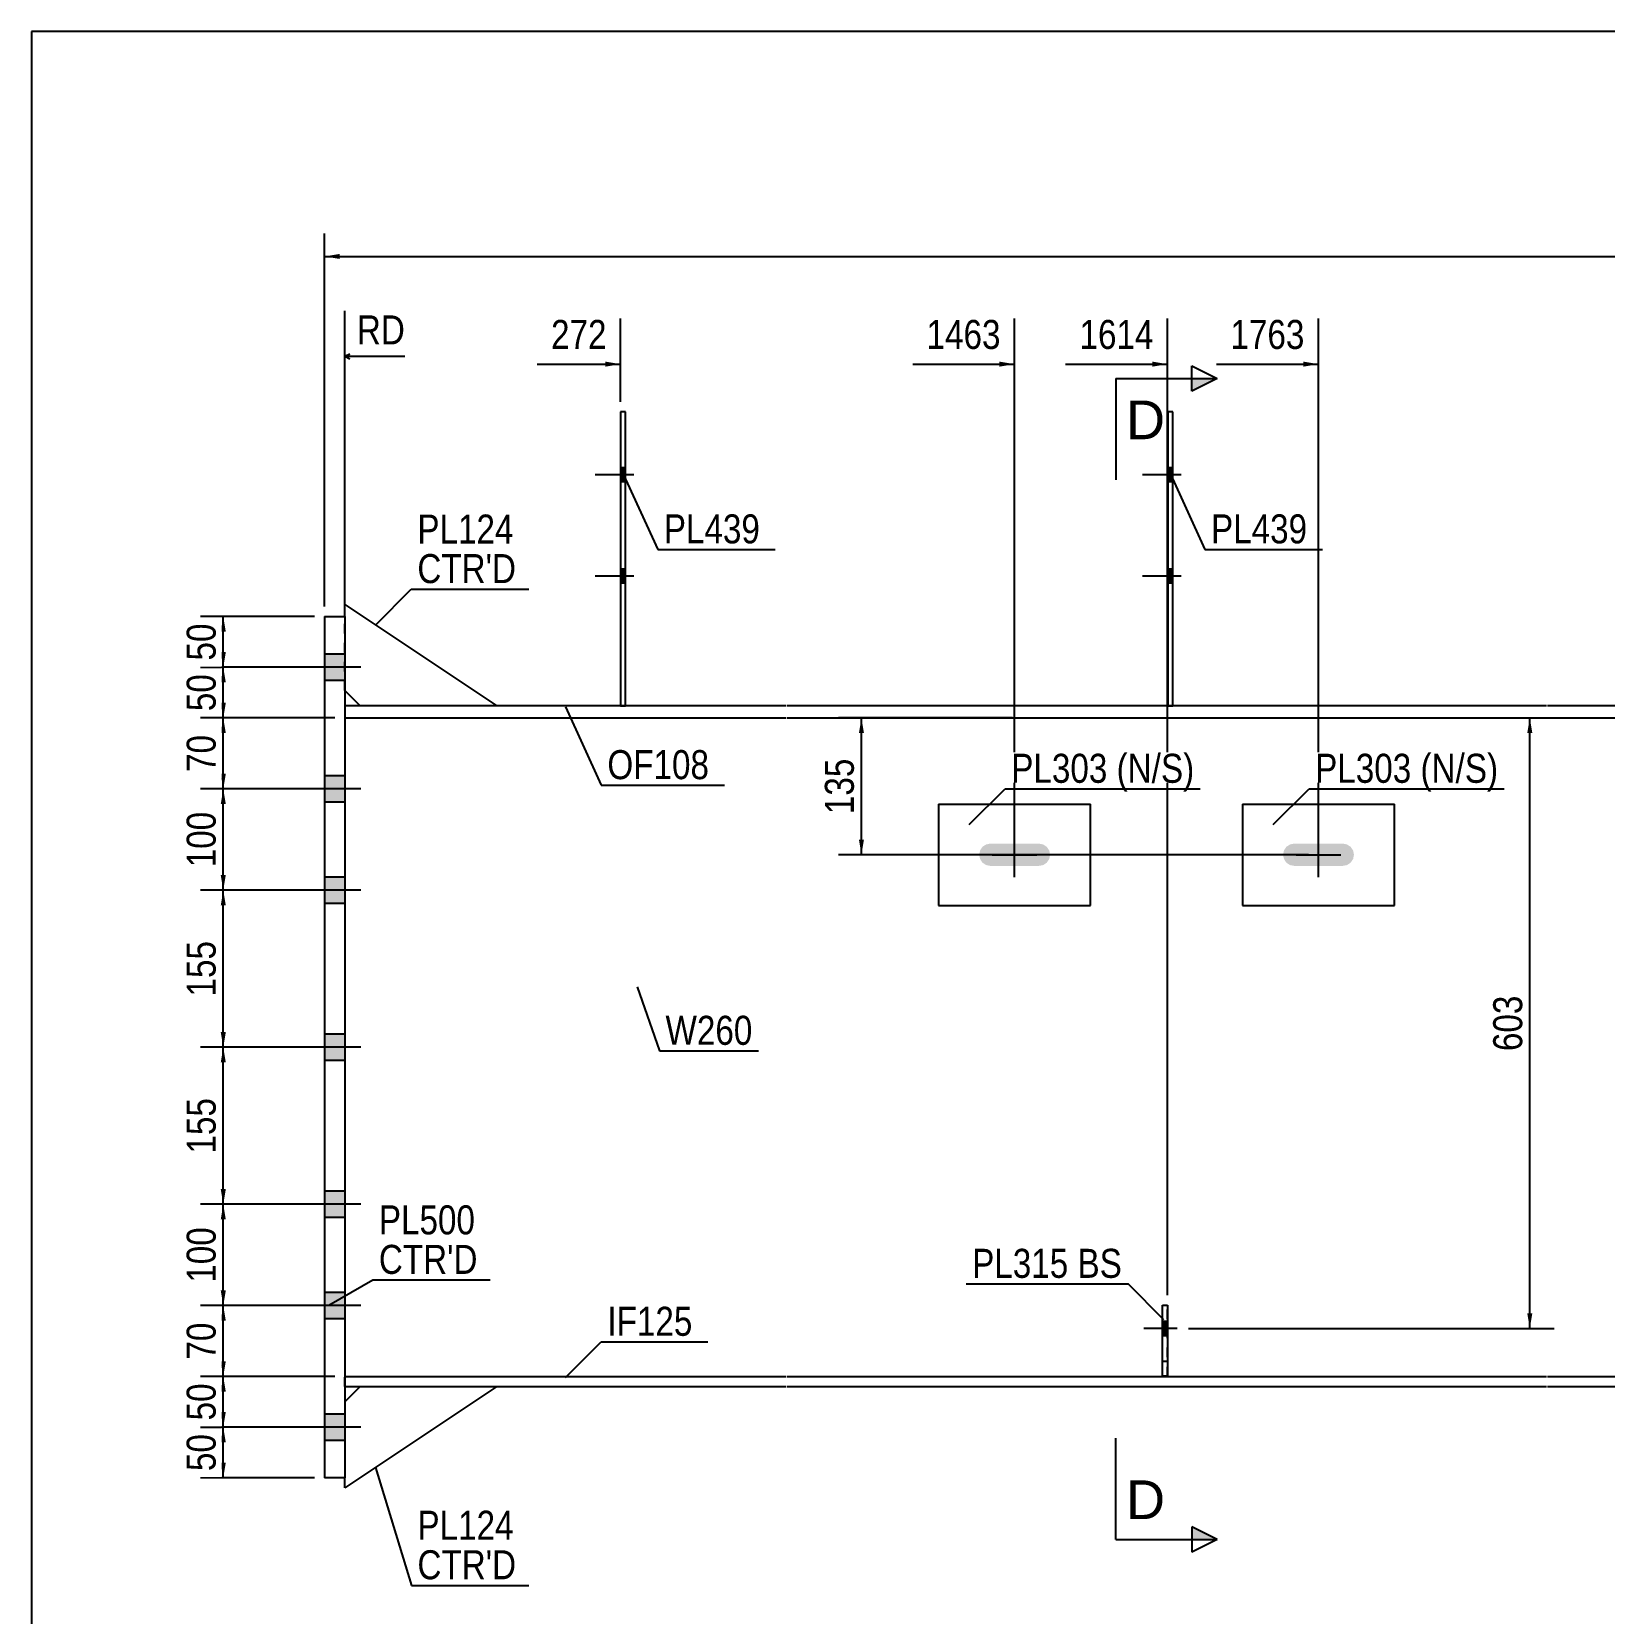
# Model space of a CAD drawing. Header units: millimetres. Extents: x -33 to 369, y -177 to 100.
# Drawn here: x -30.9 to 124.3, y -55.9 to 100.2 of the extents above; entities that cross this region are included whole.
import ezdxf

# ---------------------------------------------------------------- set-up
doc = ezdxf.new("R2010")
doc.units = ezdxf.units.MM
doc.linetypes.add('DXK_LINE_DOT1', pattern=[1.8814, 0.9407, -0.9407])
doc.linetypes.add('DXK_LINE_DOT2', pattern=[3.9198, 1.9599, -1.9599])
doc.styles.add('Arial', font='ARIAL.TTF', dxfattribs={"height": 0.2})
doc.styles.add('Arial Narrow', font='ARIALN.TTF', dxfattribs={"height": 0.2})

# ---------------------------------------------------------------- blocks, each defined once
blk = doc.blocks.new('Unknown-623699860-1210')
at = {"color": 5, "linetype": 'Continuous'}
for p, q in [((369.08, 100.24), (-30.92, 100.24)), ((-30.92, 100.24), (-30.92, -176.76))]:
    blk.add_line(p, q, dxfattribs=at)
blk = doc.blocks.new('Part-623699860-1869 - 1773')
at = {"color": 2, "linetype": 'Continuous'}
for p, q in [((0, -32.5), (43.52, -32.5)), ((43.62, -32.5), (118.62, -32.5)), ((118.72, -32.5), (139.15, -32.5)), ((139.15, -33.5), (139.15, -32.5)), ((0, -33.5), (43.52, -33.5)), ((43.62, -33.5), (118.62, -33.5)), ((118.72, -33.5), (139.15, -33.5))]:
    blk.add_line(p, q, dxfattribs=at)
at = {"color": 7, "linetype": 'DXK_LINE_DOT1'}
blk.add_line((0, -33.5), (0, -32.5), dxfattribs=at)
blk = doc.blocks.new('Part-623699860-1837 - 1773')
at = {"color": 2, "linetype": 'Continuous'}
for p, q in [((43.52, 33.7), (0, 33.7)), ((118.62, 33.7), (43.62, 33.7)), ((154.15, 33.7), (118.72, 33.7)), ((0, 32.5), (43.52, 32.5)), ((43.62, 32.5), (118.62, 32.5)), ((118.72, 32.5), (154.15, 32.5))]:
    blk.add_line(p, q, dxfattribs=at)
at = {"color": 7, "linetype": 'DXK_LINE_DOT1'}
blk.add_line((0, 33.7), (0, 32.5), dxfattribs=at)
blk = doc.blocks.new('Part-623699860-1923 - 1773')
at = {"color": 2, "linetype": 'Continuous'}
for p, q in [((58.62, 24), (73.62, 24)), ((58.62, 24), (58.62, 14)), ((73.62, 14), (73.62, 24)), ((58.62, 14), (73.62, 14))]:
    blk.add_line(p, q, dxfattribs=at)
blk = doc.blocks.new('Part-623699860-2111 - 1773')
at = {"color": 7, "linetype": 'DXK_LINE_DOT1'}
for p, q in [((0, 32.5), (0, -32.5)), ((0, 32.5), (43.52, 32.5)), ((43.62, 32.5), (118.62, 32.5)), ((118.72, 32.5), (139.15, 32.5)), ((139.15, 32.5), (139.15, -32.5)), ((0, -32.5), (43.52, -32.5)), ((43.62, -32.5), (118.62, -32.5)), ((118.72, -32.5), (139.15, -32.5))]:
    blk.add_line(p, q, dxfattribs=at)
blk = doc.blocks.new('Part-623699860-1918 - 1773')
at = {"color": 2, "linetype": 'Continuous'}
for p, q in [((88.62, 24), (103.62, 24)), ((88.62, 24), (88.62, 14)), ((103.62, 14), (103.62, 24)), ((88.62, 14), (103.62, 14))]:
    blk.add_line(p, q, dxfattribs=at)
blk = doc.blocks.new('Part-623699860-2010 - 1773')
at = {"color": 2, "linetype": 'Continuous'}
for p, q in [((81.75, 62.7), (81.25, 62.7)), ((81.25, 62.7), (81.25, 33.7)), ((81.75, 33.7), (81.75, 62.7))]:
    blk.add_line(p, q, dxfattribs=at)
at = {"color": 7, "linetype": 'DXK_LINE_DOT1'}
blk.add_line((81.25, 33.7), (81.75, 33.7), dxfattribs=at)
blk = doc.blocks.new('Part-623699860-2015 - 1773')
at = {"color": 2, "linetype": 'Continuous'}
for p, q in [((27.72, 62.7), (27.22, 62.7)), ((27.22, 62.7), (27.22, 33.7)), ((27.72, 33.7), (27.72, 62.7))]:
    blk.add_line(p, q, dxfattribs=at)
at = {"color": 7, "linetype": 'DXK_LINE_DOT1'}
blk.add_line((27.22, 33.7), (27.72, 33.7), dxfattribs=at)
blk = doc.blocks.new('Bolt-623699860-2064 - 1773')
at = {"color": 3, "linetype": 'DXK_LINE_DOT2'}
for p, q in [((82.17, -27.77), (78.87, -27.77)), ((81.22, -27.07), (80.72, -27.07)), ((81.22, -28.47), (80.72, -28.47))]:
    blk.add_line(p, q, dxfattribs=at)
blk = doc.blocks.new('Bolt-623699860-2063 - 1773')
at = {"linetype": 'Continuous'}
blk.add_hatch(color=3, dxfattribs=at).paths.add_polyline_path([(81.22, -28.47), (81.22, -27.07), (80.72, -27.07), (80.72, -28.47)])
at = {"color": 3, "linetype": 'Continuous'}
for p, q in [((82.17, -27.77), (78.87, -27.77)), ((81.22, -27.07), (80.72, -27.07)), ((81.22, -28.47), (80.72, -28.47))]:
    blk.add_line(p, q, dxfattribs=at)
blk = doc.blocks.new('Bolt-623699860-2068 - 1773')
at = {"linetype": 'Continuous'}
for points in [[(-2, 38.8), (-2, 36.2), (0, 36.2), (0, 38.8)], [(-2, 38.8), (-2, 36.2), (0, 36.2), (0, 38.8)], [(-2, 26.8), (-2, 24.2), (0, 24.2), (0, 26.8)], [(-2, 26.8), (-2, 24.2), (0, 24.2), (0, 26.8)], [(-2, 16.8), (-2, 14.2), (0, 14.2), (0, 16.8)], [(-2, 16.8), (-2, 14.2), (0, 14.2), (0, 16.8)], [(-2, 1.3), (-2, -1.3), (0, -1.3), (0, 1.3)], [(-2, 1.3), (-2, -1.3), (0, -1.3), (0, 1.3)], [(-2, -14.2), (-2, -16.8), (0, -16.8), (0, -14.2)], [(-2, -14.2), (-2, -16.8), (0, -16.8), (0, -14.2)], [(-2, -24.2), (-2, -26.8), (0, -26.8), (0, -24.2)], [(-2, -24.2), (-2, -26.8), (0, -26.8), (0, -24.2)], [(-2, -36.2), (-2, -38.8), (0, -38.8), (0, -36.2)], [(-2, -36.2), (-2, -38.8), (0, -38.8), (0, -36.2)]]:
    blk.add_hatch(color=3, dxfattribs=at).paths.add_polyline_path(points)
at = {"color": 3, "linetype": 'Continuous'}
for p, q in [((1.59, 37.5), (-9, 37.5)), ((1.59, 37.5), (-9, 37.5)), ((0, 38.8), (-2, 38.8)), ((0, 38.8), (-2, 38.8)), ((0, 36.2), (-2, 36.2)), ((0, 36.2), (-2, 36.2)), ((0, 26.8), (-2, 26.8)), ((0, 26.8), (-2, 26.8)), ((1.59, 25.5), (-9, 25.5)), ((1.59, 25.5), (-9, 25.5)), ((0, 24.2), (-2, 24.2)), ((0, 24.2), (-2, 24.2)), ((0, 16.8), (-2, 16.8)), ((0, 16.8), (-2, 16.8)), ((1.59, 15.5), (-9, 15.5)), ((1.59, 15.5), (-9, 15.5)), ((0, 14.2), (-2, 14.2)), ((0, 14.2), (-2, 14.2)), ((1.59, 0), (-9, 0)), ((1.59, 0), (-9, 0)), ((0, 1.3), (-2, 1.3)), ((0, 1.3), (-2, 1.3)), ((0, -1.3), (-2, -1.3)), ((0, -1.3), (-2, -1.3)), ((1.59, -15.5), (-9, -15.5)), ((1.59, -15.5), (-9, -15.5)), ((0, -14.2), (-2, -14.2)), ((0, -14.2), (-2, -14.2)), ((0, -16.8), (-2, -16.8)), ((0, -16.8), (-2, -16.8)), ((0, -24.2), (-2, -24.2)), ((0, -24.2), (-2, -24.2)), ((1.59, -25.5), (-9, -25.5)), ((1.59, -25.5), (-9, -25.5)), ((0, -26.8), (-2, -26.8)), ((0, -26.8), (-2, -26.8)), ((0, -36.2), (-2, -36.2)), ((0, -36.2), (-2, -36.2)), ((1.59, -37.5), (-9, -37.5)), ((1.59, -37.5), (-9, -37.5)), ((0, -38.8), (-2, -38.8)), ((0, -38.8), (-2, -38.8))]:
    blk.add_line(p, q, dxfattribs=at)
blk = doc.blocks.new('Bolt-623699860-2071 - 1773')
at = {"linetype": 'Continuous'}
for points in [[(27.72, 55.8), (27.72, 57.2), (27.22, 57.2), (27.22, 55.8)], [(27.72, 55.8), (27.72, 57.2), (27.22, 57.2), (27.22, 55.8)], [(27.72, 45.8), (27.72, 47.2), (27.22, 47.2), (27.22, 45.8)], [(27.72, 45.8), (27.72, 47.2), (27.22, 47.2), (27.22, 45.8)]]:
    blk.add_hatch(color=3, dxfattribs=at).paths.add_polyline_path(points)
at = {"color": 3, "linetype": 'Continuous'}
for p, q in [((28.52, 56.5), (24.72, 56.5)), ((28.52, 56.5), (24.72, 56.5)), ((27.72, 57.2), (27.22, 57.2)), ((27.72, 57.2), (27.22, 57.2)), ((27.72, 55.8), (27.22, 55.8)), ((27.72, 55.8), (27.22, 55.8)), ((27.72, 47.2), (27.22, 47.2)), ((27.72, 47.2), (27.22, 47.2)), ((28.52, 46.5), (24.72, 46.5)), ((28.52, 46.5), (24.72, 46.5)), ((27.72, 45.8), (27.22, 45.8)), ((27.72, 45.8), (27.22, 45.8))]:
    blk.add_line(p, q, dxfattribs=at)
blk = doc.blocks.new('Bolt-623699860-2072 - 1773')
at = {"linetype": 'Continuous'}
for points in [[(81.75, 55.8), (81.75, 57.2), (81.25, 57.2), (81.25, 55.8)], [(81.75, 55.8), (81.75, 57.2), (81.25, 57.2), (81.25, 55.8)], [(81.75, 45.8), (81.75, 47.2), (81.25, 47.2), (81.25, 45.8)], [(81.75, 45.8), (81.75, 47.2), (81.25, 47.2), (81.25, 45.8)]]:
    blk.add_hatch(color=3, dxfattribs=at).paths.add_polyline_path(points)
at = {"color": 3, "linetype": 'Continuous'}
for p, q in [((82.55, 56.5), (78.75, 56.5)), ((82.55, 56.5), (78.75, 56.5)), ((81.75, 57.2), (81.25, 57.2)), ((81.75, 57.2), (81.25, 57.2)), ((81.75, 55.8), (81.25, 55.8)), ((81.75, 55.8), (81.25, 55.8)), ((81.75, 47.2), (81.25, 47.2)), ((81.75, 47.2), (81.25, 47.2)), ((82.55, 46.5), (78.75, 46.5)), ((82.55, 46.5), (78.75, 46.5)), ((81.75, 45.8), (81.25, 45.8)), ((81.75, 45.8), (81.25, 45.8))]:
    blk.add_line(p, q, dxfattribs=at)
blk = doc.blocks.new('Bolt-623699860-2074 - 1773')
at = {"linetype": 'Continuous'}
blk.add_hatch(color=3, dxfattribs=at).paths.add_polyline_path([(69.3, 18.22), (69.54, 18.58), (69.62, 19), (69.54, 19.42), (69.3, 19.78), (68.94, 20.01), (68.52, 20.1), (63.72, 20.1), (63.3, 20.01), (62.94, 19.78), (62.71, 19.42), (62.62, 19), (62.71, 18.58), (62.94, 18.22), (63.3, 17.98), (63.72, 17.9), (68.52, 17.9), (68.94, 17.98)])
at = {"color": 3, "linetype": 'Continuous'}
for p, q in [((66.12, 16.8), (66.12, 21.2)), ((63.92, 19), (68.32, 19))]:
    blk.add_line(p, q, dxfattribs=at)
blk = doc.blocks.new('Bolt-623699860-2075 - 1773')
at = {"linetype": 'Continuous'}
blk.add_hatch(color=3, dxfattribs=at).paths.add_polyline_path([(99.3, 18.22), (99.54, 18.58), (99.62, 19), (99.54, 19.42), (99.3, 19.78), (98.94, 20.01), (98.52, 20.1), (93.72, 20.1), (93.3, 20.01), (92.94, 19.78), (92.71, 19.42), (92.62, 19), (92.71, 18.58), (92.94, 18.22), (93.3, 17.98), (93.72, 17.9), (98.52, 17.9), (98.94, 17.98)])
at = {"color": 3, "linetype": 'Continuous'}
for p, q in [((96.12, 16.8), (96.12, 21.2)), ((93.92, 19), (98.32, 19))]:
    blk.add_line(p, q, dxfattribs=at)
blk = doc.blocks.new('Part-623699860-2160 - 1773')
at = {"color": 2, "linetype": 'Continuous'}
for p, q in [((80.72, -32.47), (80.72, -25.47)), ((80.72, -25.47), (81.22, -25.47)), ((81.22, -25.47), (81.22, -32.47)), ((81.22, -32.47), (80.72, -32.47))]:
    blk.add_line(p, q, dxfattribs=at)
at = {"color": 7, "linetype": 'DXK_LINE_DOT1'}
blk.add_line((80.72, -30.97), (81.22, -30.97), dxfattribs=at)
blk = doc.blocks.new('Part-623699860-2182 - 1773')
at = {"color": 7, "linetype": 'DXK_LINE_DOT1'}
for p, q in [((80.72, -32.47), (80.72, -25.47)), ((80.72, -25.47), (81.22, -25.47)), ((81.22, -32.47), (81.22, -25.47)), ((81.22, -32.47), (80.72, -32.47))]:
    blk.add_line(p, q, dxfattribs=at)
blk = doc.blocks.new('Part-623699860-2231 - 1773')
at = {"color": 2, "linetype": 'Continuous'}
for p, q in [((15, -33.5), (0, -43.5)), ((1.5, -33.5), (0, -35)), ((0, -43.5), (0, -42.5))]:
    blk.add_line(p, q, dxfattribs=at)
at = {"color": 7, "linetype": 'DXK_LINE_DOT1'}
for p, q in [((1.5, -33.5), (15, -33.5)), ((0, -35), (0, -42.5))]:
    blk.add_line(p, q, dxfattribs=at)
blk = doc.blocks.new('Part-623699860-2236 - 1773')
at = {"color": 2, "linetype": 'Continuous'}
for p, q in [((0, 42.5), (0, 43.7)), ((0, 43.7), (15, 33.7)), ((1.5, 33.7), (0, 35.2))]:
    blk.add_line(p, q, dxfattribs=at)
at = {"color": 7, "linetype": 'DXK_LINE_DOT1'}
for p, q in [((0, 35.2), (0, 42.5)), ((15, 33.7), (1.5, 33.7))]:
    blk.add_line(p, q, dxfattribs=at)
blk = doc.blocks.new('Part-623699860-2265 - 1773')
at = {"color": 2, "linetype": 'Continuous'}
for p, q in [((-2, 42.5), (0, 42.5)), ((-2, 42.5), (-2, -42.5)), ((0, 42.5), (0, -42.5)), ((0, -42.5), (-2, -42.5))]:
    blk.add_line(p, q, dxfattribs=at)
blk = doc.blocks.new('StraightDimension-623699860-2728 - 1773')
at = {"linetype": 'Continuous'}
for points in [[(-12.25, -27), (-12, -25.5), (-11.75, -27)], [(-11.75, -31), (-12, -32.5), (-12.25, -31)]]:
    blk.add_hatch(color=7, dxfattribs=at).paths.add_polyline_path(points)
at = {"color": 7, "linetype": 'Continuous'}
for p, q in [((-1, -25.5), (-14.25, -25.5)), ((-12, -32.5), (-12, -25.5)), ((-1, -32.5), (-14.25, -32.5))]:
    blk.add_line(p, q, dxfattribs=at)
at = {"color": 0}
blk.add_wipeout([(-12.15, -26.57), (-16.35, -26.57), (-16.35, -31.43), (-12.15, -31.43)], dxfattribs=at)
at = {"color": 3, "style": 'Arial Narrow'}
blk.add_text('70', height=2.863, rotation=90.0002, dxfattribs=at).set_placement((-12.75, -30.83))
blk = doc.blocks.new('StraightDimension-623699860-6858 - 1773')
at = {"linetype": 'Continuous'}
blk.add_hatch(color=7, dxfattribs=at).paths.add_polyline_path([(25.72, 67.67), (27.22, 67.42), (25.72, 67.17)])
at = {"color": 7, "linetype": 'Continuous'}
for p, q in [((27.22, 63.7), (27.22, 71.92)), ((18.99, 67.42), (27.22, 67.42))]:
    blk.add_line(p, q, dxfattribs=at)
at = {"color": 0, "linetype": 'Continuous'}
blk.add_wipeout([(6.53, 68.77), (6.53, 72.97), (0.59, 72.97), (0.59, 68.77)], dxfattribs=at)
at = {"color": 7, "linetype": 'Continuous'}
for p, q in [((0, 43.5), (0, 72.67)), ((0.5, 68.42), (0, 68.17)), ((0.5, 67.92), (0, 68.17)), ((5.93, 68.17), (0, 68.17))]:
    blk.add_line(p, q, dxfattribs=at)
at = {"color": 3, "linetype": 'Continuous', "style": 'Arial Narrow'}
blk.add_text('RD', height=2.863, dxfattribs=at).set_placement((1.19, 69.37))
at = {"color": 0}
blk.add_wipeout([(26.45, 68.32), (26.45, 72.52), (19.76, 72.52), (19.76, 68.32)], dxfattribs=at)
at = {"color": 3, "style": 'Arial Narrow'}
blk.add_text('272', height=2.863, dxfattribs=at).set_placement((20.36, 68.92))
blk = doc.blocks.new('StraightDimension-623699860-2411 - 1773')
at = {"linetype": 'Continuous'}
for points in [[(50.75, 31), (51, 32.5), (51.25, 31)], [(51.25, 20.5), (51, 19), (50.75, 20.5)]]:
    blk.add_hatch(color=7, dxfattribs=at).paths.add_polyline_path(points)
at = {"color": 7, "linetype": 'Continuous'}
for p, q in [((65.92, 32.5), (48.75, 32.5)), ((51, 19), (51, 32.5)), ((95.12, 19), (48.75, 19))]:
    blk.add_line(p, q, dxfattribs=at)
at = {"color": 0}
blk.add_wipeout([(50.85, 29.09), (46.65, 29.09), (46.65, 22.41), (50.85, 22.41)], dxfattribs=at)
at = {"color": 3, "style": 'Arial Narrow'}
blk.add_text('135', height=2.863, rotation=90.0002, dxfattribs=at).set_placement((50.25, 23.01))
blk = doc.blocks.new('StraightDimension-623699860-2598 - 1773')
at = {"linetype": 'Continuous'}
blk.add_hatch(color=7, dxfattribs=at).paths.add_polyline_path([(-0.5, 77.8), (-2, 78.05), (-0.5, 78.3)])
at = {"color": 7, "linetype": 'Continuous'}
for p, q in [((-2, 43.5), (-2, 80.3)), ((-2, 78.05), (321.98, 78.05))]:
    blk.add_line(p, q, dxfattribs=at)
blk = doc.blocks.new('StraightDimension-623699860-2607 - 1773')
at = {"linetype": 'Continuous'}
for points in [[(116.73, 31), (116.98, 32.5), (117.23, 31)], [(117.23, -26.27), (116.98, -27.77), (116.73, -26.27)]]:
    blk.add_hatch(color=7, dxfattribs=at).paths.add_polyline_path(points)
at = {"color": 7, "linetype": 'Continuous'}
for p, q in [((83.32, 32.5), (119.38, 32.5)), ((116.98, -27.77), (116.98, 32.5)), ((83.3, -27.77), (119.38, -27.77))]:
    blk.add_line(p, q, dxfattribs=at)
at = {"color": 0}
blk.add_wipeout([(116.82, 5.71), (112.62, 5.71), (112.62, -0.98), (116.82, -0.98)], dxfattribs=at)
at = {"color": 3, "style": 'Arial Narrow'}
blk.add_text('603', height=2.863, rotation=90.0002, dxfattribs=at).set_placement((116.23, -0.38))
blk = doc.blocks.new('StraightDimension-623699860-2619 - 1773')
at = {"linetype": 'Continuous'}
for points in [[(-12.25, 14), (-12, 15.5), (-11.75, 14)], [(-11.75, 1.5), (-12, 0), (-12.25, 1.5)]]:
    blk.add_hatch(color=7, dxfattribs=at).paths.add_polyline_path(points)
at = {"color": 7, "linetype": 'Continuous'}
for p, q in [((-1, 15.5), (-14.25, 15.5)), ((-12, 0), (-12, 15.5)), ((-1, 0), (-14.25, 0))]:
    blk.add_line(p, q, dxfattribs=at)
at = {"color": 0}
blk.add_wipeout([(-12.15, 11.09), (-16.35, 11.09), (-16.35, 4.41), (-12.15, 4.41)], dxfattribs=at)
at = {"color": 3, "style": 'Arial Narrow'}
blk.add_text('155', height=2.863, rotation=90.0002, dxfattribs=at).set_placement((-12.75, 5.01))
blk = doc.blocks.new('StraightDimension-623699860-2636 - 1773')
at = {"linetype": 'Continuous'}
for points in [[(-12.25, -1.5), (-12, 0), (-11.75, -1.5)], [(-11.75, -14), (-12, -15.5), (-12.25, -14)]]:
    blk.add_hatch(color=7, dxfattribs=at).paths.add_polyline_path(points)
at = {"color": 7, "linetype": 'Continuous'}
for p, q in [((-1, 0), (-14.25, 0)), ((-12, -15.5), (-12, 0)), ((-1, -15.5), (-14.25, -15.5))]:
    blk.add_line(p, q, dxfattribs=at)
at = {"color": 0}
blk.add_wipeout([(-12.15, -4.41), (-16.35, -4.41), (-16.35, -11.09), (-12.15, -11.09)], dxfattribs=at)
at = {"color": 3, "style": 'Arial Narrow'}
blk.add_text('155', height=2.863, rotation=90.0002, dxfattribs=at).set_placement((-12.75, -10.49))
blk = doc.blocks.new('StraightDimension-623699860-2653 - 1773')
at = {"linetype": 'Continuous'}
for points in [[(-12.25, -17), (-12, -15.5), (-11.75, -17)], [(-11.75, -24), (-12, -25.5), (-12.25, -24)]]:
    blk.add_hatch(color=7, dxfattribs=at).paths.add_polyline_path(points)
at = {"color": 7, "linetype": 'Continuous'}
for p, q in [((-1, -15.5), (-14.25, -15.5)), ((-12, -25.5), (-12, -15.5)), ((-1, -25.5), (-14.25, -25.5))]:
    blk.add_line(p, q, dxfattribs=at)
at = {"color": 0}
blk.add_wipeout([(-12.15, -17.16), (-16.35, -17.16), (-16.35, -23.84), (-12.15, -23.84)], dxfattribs=at)
at = {"color": 3, "style": 'Arial Narrow'}
blk.add_text('100', height=2.863, rotation=90.0002, dxfattribs=at).set_placement((-12.75, -23.24))
blk = doc.blocks.new('StraightDimension-623699860-2663 - 1773')
at = {"linetype": 'Continuous'}
for points in [[(-12.25, 36), (-12, 37.5), (-11.75, 36)], [(-11.75, 34), (-12, 32.5), (-12.25, 34)]]:
    blk.add_hatch(color=7, dxfattribs=at).paths.add_polyline_path(points)
at = {"color": 7, "linetype": 'Continuous'}
for p, q in [((-1, 37.5), (-14.25, 37.5)), ((-12, 32.5), (-12, 37.5)), ((-1, 32.5), (-14.25, 32.5))]:
    blk.add_line(p, q, dxfattribs=at)
at = {"color": 0}
blk.add_wipeout([(-12.15, 37.43), (-16.35, 37.43), (-16.35, 32.57), (-12.15, 32.57)], dxfattribs=at)
at = {"color": 3, "style": 'Arial Narrow'}
blk.add_text('50', height=2.863, rotation=90.0002, dxfattribs=at).set_placement((-12.75, 33.17))
blk = doc.blocks.new('StraightDimension-623699860-2679 - 1773')
at = {"linetype": 'Continuous'}
for points in [[(-12.25, 31), (-12, 32.5), (-11.75, 31)], [(-11.75, 27), (-12, 25.5), (-12.25, 27)]]:
    blk.add_hatch(color=7, dxfattribs=at).paths.add_polyline_path(points)
at = {"color": 7, "linetype": 'Continuous'}
for p, q in [((-1, 32.5), (-14.25, 32.5)), ((-12, 25.5), (-12, 32.5)), ((-1, 25.5), (-14.25, 25.5))]:
    blk.add_line(p, q, dxfattribs=at)
at = {"color": 0}
blk.add_wipeout([(-12.15, 31.43), (-16.35, 31.43), (-16.35, 26.57), (-12.15, 26.57)], dxfattribs=at)
at = {"color": 3, "style": 'Arial Narrow'}
blk.add_text('70', height=2.863, rotation=90.0002, dxfattribs=at).set_placement((-12.75, 27.17))
blk = doc.blocks.new('StraightDimension-623699860-2687 - 1773')
at = {"linetype": 'Continuous'}
for points in [[(-12.25, 24), (-12, 25.5), (-11.75, 24)], [(-11.75, 17), (-12, 15.5), (-12.25, 17)]]:
    blk.add_hatch(color=7, dxfattribs=at).paths.add_polyline_path(points)
at = {"color": 7, "linetype": 'Continuous'}
for p, q in [((-1, 25.5), (-14.25, 25.5)), ((-12, 15.5), (-12, 25.5)), ((-1, 15.5), (-14.25, 15.5))]:
    blk.add_line(p, q, dxfattribs=at)
at = {"color": 0}
blk.add_wipeout([(-12.15, 23.84), (-16.35, 23.84), (-16.35, 17.16), (-12.15, 17.16)], dxfattribs=at)
at = {"color": 3, "style": 'Arial Narrow'}
blk.add_text('100', height=2.863, rotation=90.0002, dxfattribs=at).set_placement((-12.75, 17.76))
blk = doc.blocks.new('StraightDimension-623699860-2696 - 1773')
at = {"linetype": 'Continuous'}
for points in [[(-12.25, -39), (-12, -37.5), (-11.75, -39)], [(-11.75, -41), (-12, -42.5), (-12.25, -41)]]:
    blk.add_hatch(color=7, dxfattribs=at).paths.add_polyline_path(points)
at = {"color": 7, "linetype": 'Continuous'}
for p, q in [((-1, -37.5), (-14.25, -37.5)), ((-12, -42.5), (-12, -37.5)), ((-3, -42.5), (-14.25, -42.5))]:
    blk.add_line(p, q, dxfattribs=at)
at = {"color": 0}
blk.add_wipeout([(-12.15, -37.57), (-16.35, -37.57), (-16.35, -42.43), (-12.15, -42.43)], dxfattribs=at)
at = {"color": 3, "style": 'Arial Narrow'}
blk.add_text('50', height=2.863, rotation=90.0002, dxfattribs=at).set_placement((-12.75, -41.83))
blk = doc.blocks.new('StraightDimension-623699860-2713 - 1773')
at = {"linetype": 'Continuous'}
for points in [[(-12.25, -34), (-12, -32.5), (-11.75, -34)], [(-11.75, -36), (-12, -37.5), (-12.25, -36)]]:
    blk.add_hatch(color=7, dxfattribs=at).paths.add_polyline_path(points)
at = {"color": 7, "linetype": 'Continuous'}
for p, q in [((-1, -32.5), (-14.25, -32.5)), ((-12, -37.5), (-12, -32.5)), ((-1, -37.5), (-14.25, -37.5))]:
    blk.add_line(p, q, dxfattribs=at)
at = {"color": 0}
blk.add_wipeout([(-12.15, -32.57), (-16.35, -32.57), (-16.35, -37.43), (-12.15, -37.43)], dxfattribs=at)
at = {"color": 3, "style": 'Arial Narrow'}
blk.add_text('50', height=2.863, rotation=90.0002, dxfattribs=at).set_placement((-12.75, -36.83))
blk = doc.blocks.new('StraightDimension-623699860-2734 - 1773')
at = {"linetype": 'Continuous'}
for points in [[(-12.25, 41), (-12, 42.5), (-11.75, 41)], [(-11.75, 39), (-12, 37.5), (-12.25, 39)]]:
    blk.add_hatch(color=7, dxfattribs=at).paths.add_polyline_path(points)
at = {"color": 7, "linetype": 'Continuous'}
for p, q in [((-3, 42.5), (-14.25, 42.5)), ((-12, 37.5), (-12, 42.5)), ((-1, 37.5), (-14.25, 37.5))]:
    blk.add_line(p, q, dxfattribs=at)
at = {"color": 0}
blk.add_wipeout([(-12.15, 42.43), (-16.35, 42.43), (-16.35, 37.57), (-12.15, 37.57)], dxfattribs=at)
at = {"color": 3, "style": 'Arial Narrow'}
blk.add_text('50', height=2.863, rotation=90.0002, dxfattribs=at).set_placement((-12.75, 38.17))
blk = doc.blocks.new('StraightDimension-623699860-6855 - 1773')
at = {"linetype": 'Continuous'}
blk.add_hatch(color=7, dxfattribs=at).paths.add_polyline_path([(94.62, 67.67), (96.12, 67.42), (94.62, 67.17)])
at = {"color": 7, "linetype": 'Continuous'}
for p, q in [((96.12, 20), (96.12, 71.92)), ((86.06, 67.42), (96.12, 67.42))]:
    blk.add_line(p, q, dxfattribs=at)
at = {"color": 0}
blk.add_wipeout([(95.35, 68.32), (95.35, 72.52), (86.83, 72.52), (86.83, 68.32)], dxfattribs=at)
at = {"color": 3, "style": 'Arial Narrow'}
blk.add_text('1763', height=2.863, dxfattribs=at).set_placement((87.43, 68.92))
blk = doc.blocks.new('StraightDimension-623699860-6856 - 1773')
at = {"linetype": 'Continuous'}
blk.add_hatch(color=7, dxfattribs=at).paths.add_polyline_path([(79.72, 67.67), (81.22, 67.42), (79.72, 67.17)])
at = {"color": 7, "linetype": 'Continuous'}
for p, q in [((81.22, -24.47), (81.22, 71.92)), ((71.16, 67.42), (81.22, 67.42))]:
    blk.add_line(p, q, dxfattribs=at)
at = {"color": 0}
blk.add_wipeout([(80.45, 68.32), (80.45, 72.52), (71.93, 72.52), (71.93, 68.32)], dxfattribs=at)
at = {"color": 3, "style": 'Arial Narrow'}
blk.add_text('1614', height=2.863, dxfattribs=at).set_placement((72.53, 68.92))
blk = doc.blocks.new('StraightDimension-623699860-6857 - 1773')
at = {"linetype": 'Continuous'}
blk.add_hatch(color=7, dxfattribs=at).paths.add_polyline_path([(64.62, 67.67), (66.12, 67.42), (64.62, 67.17)])
at = {"color": 7, "linetype": 'Continuous'}
for p, q in [((66.12, 20), (66.12, 71.92)), ((56.06, 67.42), (66.12, 67.42))]:
    blk.add_line(p, q, dxfattribs=at)
at = {"color": 0}
blk.add_wipeout([(65.35, 68.32), (65.35, 72.52), (56.83, 72.52), (56.83, 68.32)], dxfattribs=at)
at = {"color": 3, "style": 'Arial Narrow'}
blk.add_text('1463', height=2.863, dxfattribs=at).set_placement((57.43, 68.92))
blk = doc.blocks.new('Mark-623699860-2227 - 1773')
at = {"color": 0}
for points in [[(16.67, -48.61), (16.67, -45.61), (7.17, -45.61), (7.17, -48.61)], [(16.92, -52.51), (16.92, -49.51), (7.17, -49.51), (7.17, -52.51)]]:
    blk.add_wipeout(points, dxfattribs=at)
for points in [[(16.67, -48.61), (16.67, -45.61), (7.17, -45.61), (7.17, -48.61)], [(16.92, -52.51), (16.92, -49.51), (7.17, -49.51), (7.17, -52.51)]]:
    blk.add_wipeout(points, dxfattribs=at)
at = {"color": 7, "linetype": 'Continuous'}
for p, q in [((3.03, -41.47), (6.57, -53.11)), ((6.57, -53.11), (18.17, -53.11))]:
    blk.add_line(p, q, dxfattribs=at)
at = {"color": 3, "style": 'Arial Narrow'}
blk.add_text('PL124', height=2.863, dxfattribs=at).set_placement((7.17, -48.61))
at = {"color": 1, "style": 'Arial Narrow'}
blk.add_text("CTR'D", height=2.863, dxfattribs=at).set_placement((7.17, -52.51))
blk = doc.blocks.new('Mark-623699860-1914 - 1773')
at = {"color": 0}
for points in [[(105.29, 26.1), (105.29, 29.1), (95.79, 29.1), (95.79, 26.1)], [(113.85, 26.1), (113.85, 29.1), (106.19, 29.1), (106.19, 26.1)]]:
    blk.add_wipeout(points, dxfattribs=at)
for points in [[(105.29, 26.1), (105.29, 29.1), (95.79, 29.1), (95.79, 26.1)], [(113.85, 26.1), (113.85, 29.1), (106.19, 29.1), (106.19, 26.1)]]:
    blk.add_wipeout(points, dxfattribs=at)
at = {"color": 7, "linetype": 'Continuous'}
for p, q in [((91.65, 21.97), (95.19, 25.5)), ((95.19, 25.5), (114.45, 25.5))]:
    blk.add_line(p, q, dxfattribs=at)
at = {"color": 3, "style": 'Arial Narrow'}
for s, p in [('PL303', (95.79, 26.1)), ('(N/', (106.19, 26.1)), ('S)', (110.57, 26.1))]:
    blk.add_text(s, height=2.863, dxfattribs=at).set_placement(p)
blk = doc.blocks.new('Mark-623699860-1833 - 1773')
at = {"color": 0}
blk.add_wipeout([(35.97, 26.46), (35.97, 29.46), (25.92, 29.46), (25.92, 26.46)], dxfattribs=at)
blk.add_wipeout([(35.97, 26.46), (35.97, 29.46), (25.92, 29.46), (25.92, 26.46)], dxfattribs=at)
at = {"color": 7, "linetype": 'Continuous'}
for p, q in [((21.79, 33.6), (25.32, 25.86)), ((25.32, 25.86), (37.47, 25.86))]:
    blk.add_line(p, q, dxfattribs=at)
at = {"color": 3, "style": 'Arial Narrow'}
blk.add_text('OF108', height=2.863, dxfattribs=at).set_placement((25.92, 26.46))
blk = doc.blocks.new('Mark-623699860-1919 - 1773')
at = {"color": 0}
for points in [[(75.29, 26.1), (75.29, 29.1), (65.79, 29.1), (65.79, 26.1)], [(83.85, 26.1), (83.85, 29.1), (76.19, 29.1), (76.19, 26.1)]]:
    blk.add_wipeout(points, dxfattribs=at)
for points in [[(75.29, 26.1), (75.29, 29.1), (65.79, 29.1), (65.79, 26.1)], [(83.85, 26.1), (83.85, 29.1), (76.19, 29.1), (76.19, 26.1)]]:
    blk.add_wipeout(points, dxfattribs=at)
at = {"color": 7, "linetype": 'Continuous'}
for p, q in [((61.65, 21.97), (65.19, 25.5)), ((65.19, 25.5), (84.45, 25.5))]:
    blk.add_line(p, q, dxfattribs=at)
at = {"color": 3, "style": 'Arial Narrow'}
for s, p in [('PL303', (65.79, 26.1)), ('(N/', (76.19, 26.1)), ('S)', (80.57, 26.1))]:
    blk.add_text(s, height=2.863, dxfattribs=at).set_placement(p)
blk = doc.blocks.new('MarkSet-623699860-2816 - 1773')
at = {"color": 0}
for points in [[(71.43, -22.76), (71.43, -19.76), (61.93, -19.76), (61.93, -22.76)], [(76.72, -22.76), (76.72, -19.76), (72.33, -19.76), (72.33, -22.76)]]:
    blk.add_wipeout(points, dxfattribs=at)
for points in [[(71.43, -22.76), (71.43, -19.76), (61.93, -19.76), (61.93, -22.76)], [(76.72, -22.76), (76.72, -19.76), (72.33, -19.76), (72.33, -22.76)]]:
    blk.add_wipeout(points, dxfattribs=at)
at = {"color": 7, "linetype": 'Continuous'}
for p in [(61.33, -23.36), (80.85, -26.9)]:
    blk.add_line(p, (77.32, -23.36), dxfattribs=at)
at = {"color": 3, "style": 'Arial Narrow'}
for s, p in [('PL315', (61.93, -22.76)), ('BS', (72.33, -22.76))]:
    blk.add_text(s, height=2.863, dxfattribs=at).set_placement(p)
blk = doc.blocks.new('Mark-623699860-1865 - 1773')
at = {"color": 0}
blk.add_wipeout([(34.33, -28.48), (34.33, -25.48), (25.92, -25.48), (25.92, -28.48)], dxfattribs=at)
blk.add_wipeout([(34.33, -28.48), (34.33, -25.48), (25.92, -25.48), (25.92, -28.48)], dxfattribs=at)
at = {"color": 7, "linetype": 'Continuous'}
for p, q in [((21.79, -32.61), (25.32, -29.08)), ((25.32, -29.08), (35.83, -29.08))]:
    blk.add_line(p, q, dxfattribs=at)
at = {"color": 3, "style": 'Arial Narrow'}
blk.add_text('IF125', height=2.863, dxfattribs=at).set_placement((25.92, -28.48))
blk = doc.blocks.new('Mark-623699860-2006 - 1773')
at = {"color": 0}
blk.add_wipeout([(95.02, 49.73), (95.02, 52.73), (85.51, 52.73), (85.51, 49.73)], dxfattribs=at)
blk.add_wipeout([(95.02, 49.73), (95.02, 52.73), (85.51, 52.73), (85.51, 49.73)], dxfattribs=at)
at = {"color": 7, "linetype": 'Continuous'}
for p, q in [((81.38, 56.87), (84.91, 49.13)), ((84.91, 49.13), (96.52, 49.13))]:
    blk.add_line(p, q, dxfattribs=at)
at = {"color": 3, "style": 'Arial Narrow'}
blk.add_text('PL439', height=2.863, dxfattribs=at).set_placement((85.51, 49.73))
blk = doc.blocks.new('Mark-623699860-2011 - 1773')
at = {"color": 0}
blk.add_wipeout([(40.99, 49.73), (40.99, 52.73), (31.49, 52.73), (31.49, 49.73)], dxfattribs=at)
blk.add_wipeout([(40.99, 49.73), (40.99, 52.73), (31.49, 52.73), (31.49, 49.73)], dxfattribs=at)
at = {"color": 7, "linetype": 'Continuous'}
for p, q in [((27.35, 56.87), (30.89, 49.13)), ((30.89, 49.13), (42.49, 49.13))]:
    blk.add_line(p, q, dxfattribs=at)
at = {"color": 3, "style": 'Arial Narrow'}
blk.add_text('PL439', height=2.863, dxfattribs=at).set_placement((31.49, 49.73))
blk = doc.blocks.new('Mark-623699860-2107 - 1773')
at = {"color": 0}
blk.add_wipeout([(40.24, 0.24), (40.24, 3.24), (31.66, 3.24), (31.66, 0.24)], dxfattribs=at)
blk.add_wipeout([(40.24, 0.24), (40.24, 3.24), (31.66, 3.24), (31.66, 0.24)], dxfattribs=at)
at = {"color": 7, "linetype": 'Continuous'}
for p, q in [((28.85, 5.96), (31.06, -0.36)), ((31.06, -0.36), (40.84, -0.36))]:
    blk.add_line(p, q, dxfattribs=at)
at = {"color": 3, "style": 'Arial Narrow'}
blk.add_text('W260', height=2.863, dxfattribs=at).set_placement((31.66, 0.24))
blk = doc.blocks.new('Mark-623699860-2232 - 1773')
at = {"color": 0}
for points in [[(16.67, 49.71), (16.67, 52.71), (7.16, 52.71), (7.16, 49.71)], [(16.92, 45.81), (16.92, 48.81), (7.16, 48.81), (7.16, 45.81)]]:
    blk.add_wipeout(points, dxfattribs=at)
for points in [[(16.67, 49.71), (16.67, 52.71), (7.16, 52.71), (7.16, 49.71)], [(16.92, 45.81), (16.92, 48.81), (7.16, 48.81), (7.16, 45.81)]]:
    blk.add_wipeout(points, dxfattribs=at)
at = {"color": 7, "linetype": 'Continuous'}
for p, q in [((3.03, 41.67), (6.56, 45.21)), ((6.56, 45.21), (18.17, 45.21))]:
    blk.add_line(p, q, dxfattribs=at)
at = {"color": 3, "style": 'Arial Narrow'}
blk.add_text('PL124', height=2.863, dxfattribs=at).set_placement((7.16, 49.71))
at = {"color": 1, "style": 'Arial Narrow'}
blk.add_text("CTR'D", height=2.863, dxfattribs=at).set_placement((7.16, 45.81))
blk = doc.blocks.new('Mark-623699860-2261 - 1773')
at = {"color": 0}
for points in [[(12.86, -18.47), (12.86, -15.47), (3.36, -15.47), (3.36, -18.47)], [(13.12, -22.37), (13.12, -19.37), (3.36, -19.37), (3.36, -22.37)]]:
    blk.add_wipeout(points, dxfattribs=at)
for points in [[(12.86, -18.47), (12.86, -15.47), (3.36, -15.47), (3.36, -18.47)], [(13.12, -22.37), (13.12, -19.37), (3.36, -19.37), (3.36, -22.37)]]:
    blk.add_wipeout(points, dxfattribs=at)
at = {"color": 7, "linetype": 'Continuous'}
for p, q in [((-1.57, -25.47), (2.76, -22.97)), ((2.76, -22.97), (14.36, -22.97))]:
    blk.add_line(p, q, dxfattribs=at)
at = {"color": 3, "style": 'Arial Narrow'}
blk.add_text('PL500', height=2.863, dxfattribs=at).set_placement((3.36, -18.47))
at = {"color": 1, "style": 'Arial Narrow'}
blk.add_text("CTR'D", height=2.863, dxfattribs=at).set_placement((3.36, -22.37))
blk = doc.blocks.new('SectionMark-623699860-2751 - 1773')
at = {"linetype": 'Continuous'}
for points in [[(83.62, 64.76), (83.62, 66.01), (86.12, 66.01)], [(83.62, -48.57), (83.62, -47.32), (86.12, -48.57)]]:
    blk.add_hatch(color=30, dxfattribs=at).paths.add_polyline_path(points)
at = {"color": 30, "linetype": 'Continuous'}
for p, q in [((83.62, 64.76), (83.62, 67.26)), ((83.62, 67.26), (86.12, 66.01)), ((76.12, 66.01), (76.12, 56.01)), ((76.12, 66.01), (86.12, 66.01)), ((86.12, 66.01), (83.62, 64.76)), ((76.12, -48.57), (76.12, -38.57)), ((86.12, -48.57), (83.62, -47.32)), ((83.62, -47.32), (83.62, -49.82)), ((76.12, -48.57), (86.12, -48.57)), ((86.12, -48.57), (83.62, -49.82))]:
    blk.add_line(p, q, dxfattribs=at)
at = {"color": 0, "linetype": 'Continuous'}
for points in [[(80.97, 60.01), (80.97, 64.01), (77.12, 64.01), (77.12, 60.01)], [(80.97, -46.57), (80.97, -42.57), (77.12, -42.57), (77.12, -46.57)]]:
    blk.add_wipeout(points, dxfattribs=at)
at = {"color": 96, "linetype": 'Continuous', "style": 'Arial'}
for p in [(77.12, 60.01), (77.12, -46.57)]:
    blk.add_text('D', height=3.82, dxfattribs=at).set_placement(p)

msp = doc.modelspace()

# ---------------------------------------------------------------- block references
for name in ['Unknown-623699860-1210', 'Part-623699860-2015 - 1773', 'Part-623699860-2010 - 1773', 'Bolt-623699860-2071 - 1773', 'Bolt-623699860-2072 - 1773', 'Part-623699860-2265 - 1773', 'Part-623699860-2236 - 1773', 'Bolt-623699860-2068 - 1773', 'Part-623699860-1837 - 1773', 'Part-623699860-2111 - 1773', 'Part-623699860-1923 - 1773', 'Part-623699860-1918 - 1773', 'Bolt-623699860-2074 - 1773', 'Bolt-623699860-2075 - 1773', 'Part-623699860-2160 - 1773', 'Part-623699860-2182 - 1773', 'Bolt-623699860-2064 - 1773', 'Bolt-623699860-2063 - 1773', 'Part-623699860-1869 - 1773', 'Part-623699860-2231 - 1773']:
    msp.add_blockref(name, (0, 0))

# ---------------------------------------------------------------- next in the draw order: block references
for name in ['StraightDimension-623699860-6858 - 1773', 'StraightDimension-623699860-2663 - 1773', 'Mark-623699860-1833 - 1773', 'StraightDimension-623699860-2411 - 1773', 'StraightDimension-623699860-2619 - 1773', 'Mark-623699860-2107 - 1773', 'StraightDimension-623699860-2728 - 1773', 'Mark-623699860-1865 - 1773', 'StraightDimension-623699860-2696 - 1773', 'Mark-623699860-2227 - 1773']:
    msp.add_blockref(name, (0, 0))

# ---------------------------------------------------------------- next in the draw order: block references
for name in ['StraightDimension-623699860-2598 - 1773', 'StraightDimension-623699860-2734 - 1773', 'StraightDimension-623699860-2679 - 1773', 'StraightDimension-623699860-2607 - 1773', 'StraightDimension-623699860-2636 - 1773', 'StraightDimension-623699860-2713 - 1773']:
    msp.add_blockref(name, (0, 0))

# ---------------------------------------------------------------- next in the draw order: block references
for name in ['StraightDimension-623699860-6857 - 1773', 'StraightDimension-623699860-6856 - 1773', 'StraightDimension-623699860-6855 - 1773', 'Mark-623699860-2011 - 1773', 'Mark-623699860-2232 - 1773', 'StraightDimension-623699860-2687 - 1773', 'StraightDimension-623699860-2653 - 1773']:
    msp.add_blockref(name, (0, 0))

# ---------------------------------------------------------------- next in the draw order: block references
for name in ['Mark-623699860-2006 - 1773', 'Mark-623699860-1919 - 1773', 'Mark-623699860-1914 - 1773', 'Mark-623699860-2261 - 1773', 'MarkSet-623699860-2816 - 1773']:
    msp.add_blockref(name, (0, 0))

# ---------------------------------------------------------------- next in the draw order: block references
msp.add_blockref('SectionMark-623699860-2751 - 1773', (0, 0))

doc.saveas('drawing.dxf')
